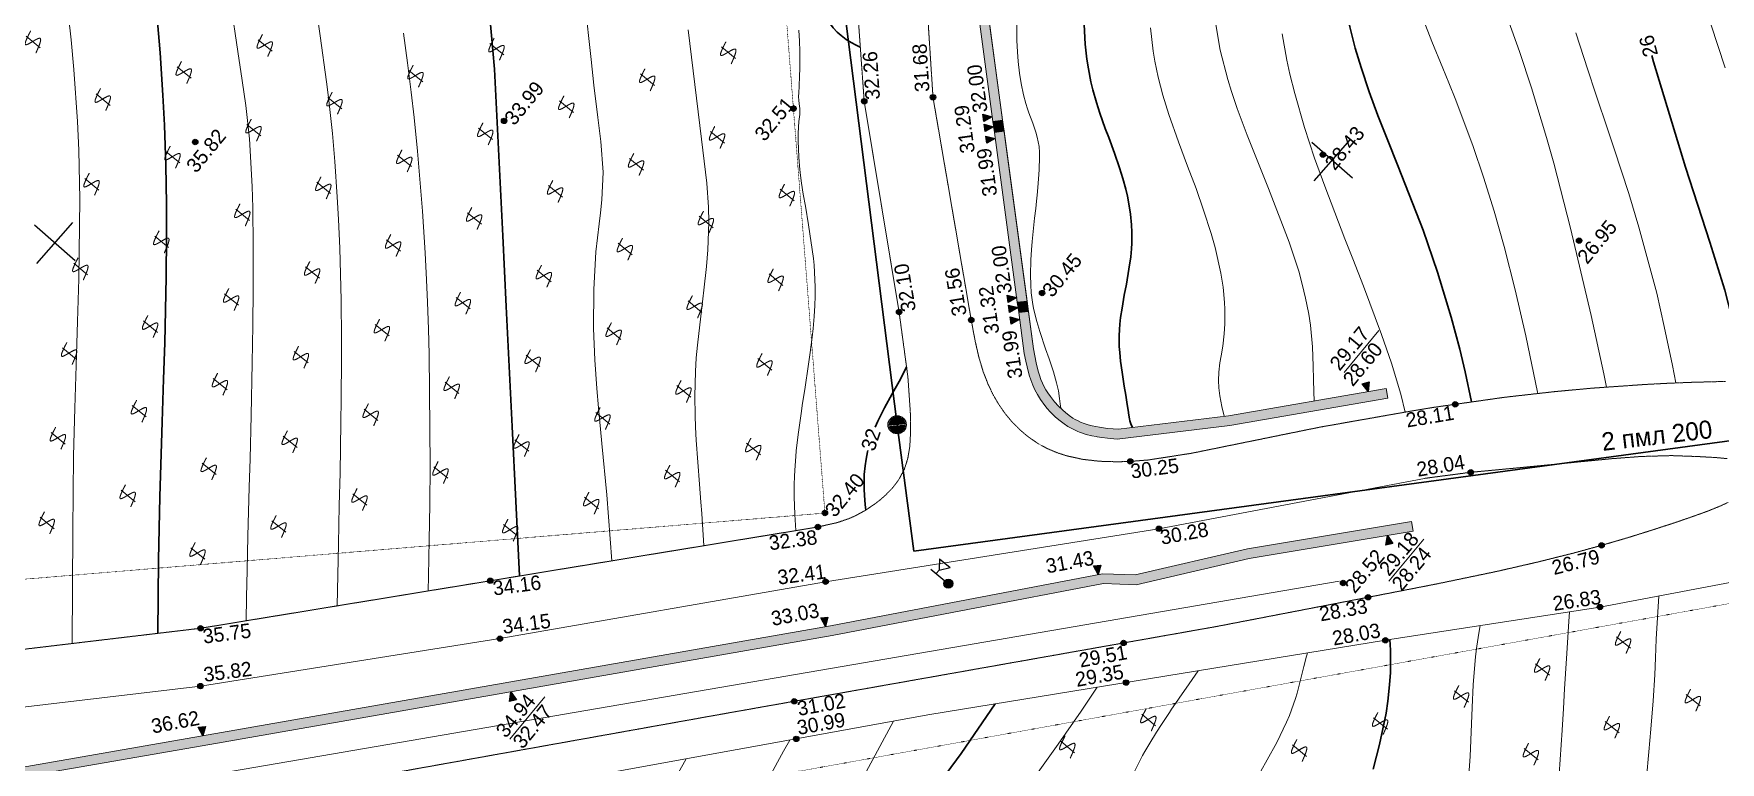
# Model space of a CAD drawing. Header units: millimetres. Extents: x -2893842 to -949497, y -1203244 to 262218.
# Drawn here: x -2080519 to -1987343, y -541060 to -500827 of the extents above; entities that cross this region are included whole.
import ezdxf

# ---------------------------------------------------------------- set-up
doc = ezdxf.new("R2010")
doc.units = ezdxf.units.MM
doc.linetypes.add('g5_05x2', pattern=[3.5, 2.5, -1])
doc.linetypes.add('g5_366', pattern=[0.85, 0.1, -0.75])
doc.layers.get('0').update_dxf_attribs({"lineweight": 5})
for name, color, linetype in [('!!!_ Размеры', 7, 'Continuous'), ('02_сетка', 253, 'Continuous'), ('06_Инженерно-технические сооружения', 253, 'Continuous'), ('07_Объекты электропередачи', 253, 'Continuous'), ('10_Границы покрытий и угодий', 253, 'Continuous'), ('13_Растительность', 253, 'Continuous'), ('19_Горизонтали', 253, 'Continuous'), ('30_Канализация', 253, 'Continuous'), ('44_Крышки колодцев', 253, 'Continuous'), ('61_Отметки высоты поверхности', 253, 'Continuous')]:
    doc.layers.add(name, color=color, linetype=linetype)
doc.styles.add('LIKE17', font='d431.shx')
doc.styles.add('LIKE32', font='peteri.shx')
doc.styles.add('LIKE36', font='pragmai.shx')
doc.styles.add('Line_GUGK', font='')
doc.styles.get('Line_GUGK').set_extended_font_data('Bm431', italic=True)
doc.linetypes.add('g5_122_kn', pattern='A,1,-1,1.5,-0.4,["Кн",Line_GUGK,S=1,R=0,X=0,Y=-0.5],-2.4,1.5,-1,4,-1,4,-1,3', length=21.8)
doc.linetypes.add('g5_280_1', pattern='A,0.001,[21,GUGK_2005.shx,S=1,R=180,X=0,Y=0],2', length=2.001)
doc.linetypes.add('g5_386_3', pattern='A,0,-3,[39,GUGK_2005.shx,S=0.5,R=0,X=2.8,Y=0],-3', length=6)

# ---------------------------------------------------------------- blocks, each defined once
blk = doc.blocks.new('g5_330')
blk.add_hatch(color=0).paths.add_polyline_path([(-0.15, 0, 1), (0.15, 0, 1)])
at = {"color": 0}
blk.add_circle((0, 0), 0.15, dxfattribs=at)
blk = doc.blocks.new('g5_111_3b')
h = blk.add_hatch(color=0)
edge = h.paths.add_edge_path()
edge.add_arc((0, 0), 0.25, 0, 360)
at = {"color": 0}
for points in [[(0, 1.25), (0, 0.25)], [(0.75, 1.25), (0.25, 0.875), (0.75, 0.5)], [(0.75, 1.25), (0.75, 0.5)], [(0.25, 0.875), (0, 0.875)]]:
    blk.add_lwpolyline(points, dxfattribs=at)
blk.add_circle((0, 0), 0.25, dxfattribs=at)
blk = doc.blocks.new('g5_117')
h = blk.add_hatch(color=255)
h.paths.add_polyline_path([(-0.299, 0.352), (0.352, -0.299, 0.177899), (0.463, 0, 0.639215)])
h.paths.add_polyline_path([(-0.352, 0.299, 0.177899), (-0.463, 0, 0.639215), (0.299, -0.352)])
at = {"color": 0}
blk.add_lwpolyline([(0.354, -0.354), (-0.354, 0.354)], dxfattribs=at)
blk.add_circle((0, 0), 0.5, dxfattribs=at)
blk = doc.blocks.new('g5_330a')
blk.add_hatch(color=0).paths.add_polyline_path([(0, 0), (-0.2, 0.5), (0.2, 0.5)])
at = {"color": 0}
blk.add_lwpolyline([(0, 0), (-0.2, 0.5), (0.2, 0.5)], close=True, dxfattribs=at)
blk = doc.blocks.new('g5_411')
at = {"color": 0, "linetype": 'Continuous', "lineweight": 15}
for points in [[(0.375, 1), (0.365, 0.998), (0.355, 0.996), (0.346, 0.994), (0.336, 0.991), (0.326, 0.989), (0.316, 0.987), (0.307, 0.985), (0.297, 0.983), (0.287, 0.981), (0.277, 0.979), (0.268, 0.976), (0.258, 0.974), (0.248, 0.972), (0.238, 0.97), (0.228, 0.968), (0.219, 0.966), (0.209, 0.963), (0.199, 0.961), (0.189, 0.959), (0.18, 0.957), (0.17, 0.955), (0.16, 0.952), (0.15, 0.95), (0.141, 0.948), (0.131, 0.946), (0.121, 0.943), (0.111, 0.941), (0.102, 0.939), (0.092, 0.937), (0.082, 0.934), (0.073, 0.932), (0.063, 0.93), (0.053, 0.927), (0.043, 0.925), (0.034, 0.923), (0.024, 0.92), (0.014, 0.918), (0.005, 0.915), (-0.005, 0.913), (-0.015, 0.911), (-0.025, 0.908), (-0.034, 0.906), (-0.044, 0.903), (-0.054, 0.901), (-0.063, 0.898), (-0.073, 0.895), (-0.083, 0.893), (-0.092, 0.89), (-0.102, 0.887), (-0.111, 0.885), (-0.121, 0.882), (-0.131, 0.879), (-0.14, 0.876), (-0.15, 0.873), (-0.159, 0.87), (-0.169, 0.867), (-0.178, 0.864), (-0.188, 0.861), (-0.197, 0.858), (-0.207, 0.855), (-0.216, 0.852), (-0.226, 0.849), (-0.235, 0.845), (-0.245, 0.842), (-0.254, 0.838), (-0.263, 0.834), (-0.272, 0.831), (-0.282, 0.827), (-0.291, 0.823), (-0.3, 0.818), (-0.309, 0.814), (-0.318, 0.809), (-0.327, 0.805), (-0.335, 0.799), (-0.344, 0.794), (-0.352, 0.788), (-0.36, 0.782), (-0.367, 0.775), (-0.374, 0.768), (-0.379, 0.76), (-0.383, 0.75), (-0.385, 0.741), (-0.384, 0.731), (-0.38, 0.721), (-0.375, 0.713), (-0.369, 0.705), (-0.361, 0.698), (-0.354, 0.692), (-0.346, 0.686), (-0.337, 0.681), (-0.329, 0.675), (-0.32, 0.67), (-0.312, 0.665), (-0.303, 0.661), (-0.294, 0.656), (-0.285, 0.652), (-0.276, 0.647), (-0.267, 0.643), (-0.258, 0.639), (-0.249, 0.635), (-0.239, 0.631), (-0.23, 0.627), (-0.221, 0.623), (-0.212, 0.619), (-0.202, 0.616), (-0.193, 0.612), (-0.184, 0.608), (-0.174, 0.605), (-0.165, 0.601), (-0.156, 0.597), (-0.146, 0.594), (-0.137, 0.59), (-0.128, 0.587), (-0.118, 0.584), (-0.109, 0.58), (-0.099, 0.577), (-0.09, 0.573), (-0.081, 0.57), (-0.071, 0.567), (-0.062, 0.563), (-0.052, 0.56), (-0.043, 0.556), (-0.034, 0.553), (-0.024, 0.55), (-0.015, 0.546), (-0.005, 0.543), (0.004, 0.54), (0.013, 0.536), (0.023, 0.533), (0.032, 0.53), (0.042, 0.526), (0.051, 0.523), (0.061, 0.519), (0.07, 0.516), (0.079, 0.513), (0.089, 0.509), (0.098, 0.506), (0.108, 0.502), (0.117, 0.499), (0.126, 0.495), (0.136, 0.492), (0.145, 0.488), (0.154, 0.485), (0.164, 0.481), (0.173, 0.477), (0.182, 0.474), (0.191, 0.47), (0.201, 0.466), (0.21, 0.462), (0.219, 0.458), (0.228, 0.454), (0.238, 0.45), (0.247, 0.446), (0.256, 0.442), (0.265, 0.438), (0.274, 0.433), (0.283, 0.429), (0.292, 0.425), (0.301, 0.42), (0.309, 0.415), (0.318, 0.41), (0.327, 0.405), (0.335, 0.4), (0.343, 0.394), (0.351, 0.388), (0.359, 0.382), (0.367, 0.375), (0.374, 0.368), (0.38, 0.36), (0.385, 0.352), (0.39, 0.343), (0.392, 0.333), (0.392, 0.323), (0.391, 0.313), (0.387, 0.304), (0.382, 0.295), (0.377, 0.287), (0.37, 0.279), (0.363, 0.272), (0.356, 0.266), (0.348, 0.259), (0.34, 0.253), (0.332, 0.248), (0.323, 0.242), (0.315, 0.237), (0.306, 0.232), (0.298, 0.227), (0.289, 0.222), (0.28, 0.217), (0.271, 0.213), (0.262, 0.208), (0.253, 0.204), (0.244, 0.2), (0.235, 0.196), (0.226, 0.192), (0.217, 0.188), (0.207, 0.184), (0.198, 0.18), (0.189, 0.176), (0.179, 0.173), (0.17, 0.169), (0.161, 0.165), (0.151, 0.162), (0.142, 0.158), (0.133, 0.155), (0.123, 0.151), (0.114, 0.148), (0.105, 0.145), (0.095, 0.141), (0.086, 0.138), (0.076, 0.135), (0.067, 0.132), (0.057, 0.129), (0.048, 0.125), (0.038, 0.122), (0.029, 0.119), (0.019, 0.116), (0.01, 0.113), (0, 0.11), (-0.009, 0.107), (-0.019, 0.104), (-0.028, 0.101), (-0.038, 0.098), (-0.048, 0.095), (-0.057, 0.092), (-0.067, 0.089), (-0.076, 0.086), (-0.086, 0.083), (-0.095, 0.08), (-0.105, 0.078), (-0.115, 0.075), (-0.124, 0.072), (-0.134, 0.069), (-0.143, 0.066), (-0.153, 0.063), (-0.162, 0.061), (-0.172, 0.058), (-0.182, 0.055), (-0.191, 0.052), (-0.201, 0.049), (-0.21, 0.047), (-0.22, 0.044), (-0.23, 0.041), (-0.239, 0.038), (-0.249, 0.036), (-0.259, 0.033), (-0.268, 0.03), (-0.278, 0.027), (-0.287, 0.025), (-0.297, 0.022), (-0.307, 0.019), (-0.316, 0.017), (-0.326, 0.014), (-0.336, 0.011), (-0.345, 0.008), (-0.355, 0.006), (-0.364, 0.003), (-0.374, 0), (-0.375, 0)], [(0, 1), (0, 0)]]:
    blk.add_lwpolyline(points, dxfattribs=at)
blk = doc.blocks.new('Топо_07.04.17')
at = {"layer": '06_Инженерно-технические сооружения', "linetype": 'Continuous', "lineweight": 20}
blk.add_hatch(color=7, dxfattribs=at).paths.add_polyline_path([(-248136, -411907), (-248172, -411368), (-240616, -410873), (-223844, -409891), (-207355, -408876), (-190024, -407855), (-155186, -405737), (-139918, -404578), (-138131, -404849), (-131816, -404123), (-122634, -403635), (-122605, -404175), (-131771, -404662), (-138141, -405394), (-139938, -405121), (-155149, -406276), (-189992, -408394), (-207322, -409415), (-223812, -410430), (-240583, -411412)])
at = {"layer": '10_Границы покрытий и угодий', "linetype": 'Continuous', "lineweight": 20}
for points in [[(-143323, -369613), (-143124, -379072), (-142584, -379064), (-142783, -369605)], [(-143124, -379072), (-143111, -379694), (-142571, -379686), (-142584, -379064)], [(-143111, -379694), (-142911, -389153), (-142371, -389145), (-142571, -379686)], [(-142911, -389153), (-142899, -389726), (-142359, -389718), (-142371, -389145)], [(-142899, -389726), (-142851, -392003), (-142809, -392444), (-142777, -392746), (-142706, -393234), (-142653, -393500), (-142578, -393798), (-142489, -394075), (-142386, -394338), (-142247, -394630), (-142049, -394978), (-141925, -395167), (-141781, -395367), (-141538, -395669), (-141448, -395770), (-141304, -395922), (-141104, -396113), (-140912, -396276), (-140677, -396448), (-140399, -396618), (-140310, -396666), (-139946, -396832), (-139660, -396938), (-139418, -397014), (-139361, -397031), (-139117, -397098), (-138804, -397173), (-138280, -397284), (-132006, -397233), (-123171, -396718), (-123203, -396178), (-132024, -396693), (-138151, -396743), (-138434, -396698), (-138738, -396634), (-139177, -396522), (-139565, -396399), (-139787, -396313), (-140002, -396216), (-140183, -396120), (-140343, -396022), (-140466, -395936), (-140579, -395851), (-140774, -395683), (-140961, -395501), (-141090, -395360), (-141295, -395113), (-141487, -394850), (-141685, -394534), (-141801, -394316), (-141888, -394130), (-141972, -393918), (-142028, -393752), (-142091, -393529), (-142145, -393293), (-142187, -393068), (-142250, -392598), (-142315, -391801), (-142359, -389718)]]:
    blk.add_hatch(color=7, dxfattribs=at).paths.add_polyline_path(points)
at = {"layer": '02_сетка', "color": 3, "linetype": 'Continuous'}
for p, q in [((-196488, -380913), (-194266, -378897)), ((-194369, -381016), (-196385, -378794)), ((-125860, -384333), (-123638, -382316)), ((-123741, -384435), (-125757, -382214))]:
    blk.add_line(p, q, dxfattribs=at)
at = {"layer": '06_Инженерно-технические сооружения', "color": 7, "linetype": 'g5_280_1', "lineweight": 20}
for points in [[(-123203, -396178), (-132024, -396693), (-138151, -396743), (-138434, -396698), (-138738, -396634), (-139177, -396522), (-139565, -396399), (-139787, -396313), (-140002, -396216), (-140183, -396120), (-140343, -396022), (-140466, -395936), (-140579, -395851), (-140774, -395683), (-140961, -395501), (-141090, -395360), (-141295, -395113), (-141487, -394850), (-141685, -394534), (-141801, -394316), (-141888, -394130), (-141972, -393918), (-142028, -393752), (-142091, -393529), (-142145, -393293), (-142187, -393068), (-142250, -392598), (-142315, -391801), (-142793, -369152)], [(-248136, -411907), (-240583, -411412), (-223812, -410430), (-207322, -409415), (-189992, -408394), (-155149, -406276), (-139938, -405121), (-138141, -405394), (-131771, -404662), (-122605, -404175)]]:
    blk.add_lwpolyline(points, dxfattribs=at)
at = {"layer": '06_Инженерно-технические сооружения', "color": 7, "linetype": 'Continuous', "lineweight": 20}
for points in [[(-143323, -369613), (-143124, -379072), (-142584, -379064), (-142783, -369605)], [(-143124, -379072), (-143111, -379694), (-142571, -379686), (-142584, -379064)], [(-143111, -379694), (-142911, -389153), (-142371, -389145), (-142571, -379686)], [(-142911, -389153), (-142899, -389726), (-142359, -389718), (-142371, -389145)], [(-142899, -389726), (-142851, -392003), (-142809, -392444), (-142777, -392746), (-142706, -393234), (-142653, -393500), (-142578, -393798), (-142489, -394075), (-142386, -394338), (-142247, -394630), (-142049, -394978), (-141925, -395167), (-141781, -395367), (-141538, -395669), (-141448, -395770), (-141304, -395922), (-141104, -396113), (-140912, -396276), (-140677, -396448), (-140399, -396618), (-140310, -396666), (-139946, -396832), (-139660, -396938), (-139418, -397014), (-139361, -397031), (-139117, -397098), (-138804, -397173), (-138280, -397284), (-132006, -397233), (-123171, -396718), (-123203, -396178), (-132024, -396693), (-138151, -396743), (-138434, -396698), (-138738, -396634), (-139177, -396522), (-139565, -396399), (-139787, -396313), (-140002, -396216), (-140183, -396120), (-140343, -396022), (-140466, -395936), (-140579, -395851), (-140774, -395683), (-140961, -395501), (-141090, -395360), (-141295, -395113), (-141487, -394850), (-141685, -394534), (-141801, -394316), (-141888, -394130), (-141972, -393918), (-142028, -393752), (-142091, -393529), (-142145, -393293), (-142187, -393068), (-142250, -392598), (-142315, -391801), (-142359, -389718)], [(-248136, -411907), (-248172, -411368), (-240616, -410873), (-223844, -409891), (-207355, -408876), (-190024, -407855), (-155186, -405737), (-139918, -404578), (-138131, -404849), (-131816, -404123), (-122634, -403635), (-122605, -404175), (-131771, -404662), (-138141, -405394), (-139938, -405121), (-155149, -406276), (-189992, -408394), (-207322, -409415), (-223812, -410430), (-240583, -411412)]]:
    blk.add_lwpolyline(points, close=True, dxfattribs=at)
for points in [[(-125415, -395040), (-123245, -392947)], [(-124248, -406775), (-122078, -404681)], [(-173482, -409963), (-171312, -407869)]]:
    blk.add_lwpolyline(points, dxfattribs=at)
at = {"layer": '10_Границы покрытий и угодий', "linetype": 'g5_05x2', "lineweight": 20}
blk.add_lwpolyline([(-122072, -397580), (-120714, -397511), (-116744, -397399), (-113933, -397401), (-111913, -397444), (-108993, -397569), (-107717, -397647), (-106431, -397740), (-104525, -397905)], dxfattribs=at)
at = {"layer": '10_Границы покрытий и угодий', "color": 7, "linetype": 'g5_05x2', "lineweight": 20}
for points in [[(-122072, -397580), (-127084, -397889), (-134302, -398523), (-136704, -398621), (-137702, -398587), (-138391, -398531), (-139388, -398388), (-140302, -398177), (-141141, -397891), (-141655, -397659), (-142167, -397372), (-142627, -397053), (-143113, -396638), (-143536, -396199), (-143917, -395723), (-144257, -395210), (-144565, -394645), (-144813, -394081), (-145030, -393459), (-145218, -392741), (-145371, -391877), (-145470, -390979), (-145552, -389834), (-146264, -377374), (-145303, -357547)], [(-149280, -358049), (-150065, -377165), (-149461, -388951), (-149382, -392564), (-149470, -394532), (-149572, -395564), (-149707, -396378), (-149894, -397039), (-150154, -397616), (-150524, -398150), (-150866, -398514), (-151333, -398906), (-151667, -399138), (-151979, -399329), (-152560, -399629), (-153133, -399860), (-153529, -399983), (-154156, -400118), (-155256, -400241), (-173582, -401153), (-189778, -401954), (-207212, -402047)], [(-278648, -417121), (-259581, -416703), (-233521, -415597), (-196715, -412158), (-161399, -409892), (-133928, -408179), (-125492, -407524), (-121588, -407214), (-118264, -406906), (-115918, -406641), (-114022, -406389), (-112355, -406131), (-110789, -405857), (-109577, -405624), (-108418, -405387), (-107407, -405170), (-106349, -404921), (-105640, -404725), (-105131, -404562)], [(-104918, -402149), (-105516, -402027), (-106449, -401865), (-107942, -401640), (-109625, -401498), (-111277, -401435), (-113324, -401404), (-116424, -401357), (-119077, -401304), (-121656, -401351)]]:
    blk.add_lwpolyline(points, dxfattribs=at)
at = {"layer": '10_Границы покрытий и угодий', "color": 7, "linetype": 'g5_366', "lineweight": 20}
for points in [[(-243008, -396822), (-223094, -316008), (-151923, -318185), (-154784, -399521)], [(-99162, -551148), (-214186, -417213), (-84445, -408728), (-76933, -428551), (-62587, -550080)]]:
    blk.add_lwpolyline(points, close=True, dxfattribs=at)
at = {"layer": '10_Границы покрытий и угодий', "color": 7, "linetype": 'Continuous', "lineweight": 20}
for points in [[(-224644, -405571), (-222556, -405357), (-220342, -405208), (-217838, -405118), (-215956, -405094), (-207410, -405212), (-190145, -405130), (-173407, -404388), (-155176, -403291), (-136547, -402462), (-121656, -401351)], [(-359382, -424547), (-341734, -423220), (-325546, -421662), (-312242, -421595), (-280245, -419830), (-259339, -419402), (-247502, -418736), (-233584, -417936), (-192698, -414318), (-171862, -412675), (-150283, -411233), (-124807, -409991), (-112825, -409504), (-90533, -407849)]]:
    blk.add_lwpolyline(points, dxfattribs=at)
at = {"layer": '13_Растительность', "color": 7, "linetype": 'g5_386_3', "lineweight": 20}
blk.add_lwpolyline([(-229785, -412326), (-126986, -406451)], dxfattribs=at)
at = {"layer": '19_Горизонтали', "color": 42, "linetype": 'Continuous', "lineweight": 20}
for points in [[(-132270, -396695), (-132338, -396152), (-132381, -395543), (-132382, -395098), (-132356, -394698), (-132287, -394234), (-132170, -393736), (-132063, -393358), (-131911, -392835), (-131749, -392174), (-131651, -391629), (-131559, -390797), (-131539, -390476), (-131526, -390003), (-131527, -389612), (-131561, -388814), (-131561, -388814), (-131715, -387375), (-131843, -386580), (-132109, -385249), (-132394, -384030), (-132714, -382749), (-133062, -381360), (-133420, -379792), (-133628, -378698), (-133777, -377677), (-133865, -376774), (-133895, -376217), (-133892, -374920)], [(-110582, -377838), (-110145, -379953), (-109864, -381271), (-109392, -383479), (-109188, -384449), (-108673, -386996), (-108321, -388904), (-107758, -392641), (-107548, -394503), (-107343, -396704), (-107266, -397680)], [(-102599, -380695), (-103354, -377004)], [(-122304, -397594), (-122432, -396585), (-122752, -394822), (-123118, -393180), (-123811, -390424), (-124230, -388851), (-124533, -387717), (-125316, -384692), (-125693, -383091), (-126055, -381352), (-126383, -379416), (-126524, -378332), (-126605, -377538), (-126701, -376063)], [(-118779, -376491), (-118525, -377430), (-118088, -378956), (-117849, -379796), (-117578, -380791), (-116924, -383442), (-116546, -385191), (-116174, -387123), (-115838, -389130), (-115495, -391563), (-115201, -394151), (-114911, -397319), (-114905, -397400)], [(-111096, -397479), (-111168, -396723), (-111499, -393451), (-112075, -388532), (-112598, -384865), (-112836, -383403), (-113352, -380580), (-113782, -378518), (-114476, -375605)], [(-196923, -401992), (-196180, -395797), (-195671, -391711), (-195315, -389087), (-194976, -386753), (-194623, -384359), (-194288, -382027), (-193738, -377652), (-193484, -374955), (-193375, -373374), (-193249, -370510), (-193212, -368858), (-193203, -365056), (-193263, -361411), (-193330, -358720), (-193401, -355905), (-193454, -353304), (-193476, -351657)], [(-130290, -374916), (-130202, -376588), (-129975, -378242), (-129847, -378924), (-129640, -379889), (-129259, -381421), (-128760, -383232), (-128409, -384473), (-127607, -387546), (-127273, -389202), (-127158, -389935), (-127061, -390728), (-127028, -391080), (-126991, -391621), (-126968, -392239), (-126990, -393431), (-127066, -394491), (-127133, -395231), (-127193, -395905), (-127231, -396413)], [(-184224, -367894), (-184140, -370534), (-184078, -372163), (-184041, -373547), (-184044, -375400), (-184188, -378033), (-184291, -379200), (-184505, -381295), (-184776, -383674), (-185021, -385672), (-185284, -387709), (-185674, -390589), (-186006, -392970), (-186223, -394513), (-186600, -397192), (-186858, -399056), (-187058, -400526), (-187231, -401828)], [(-182138, -401576), (-181683, -398192), (-181394, -396075), (-181153, -394297), (-180788, -391537), (-180627, -390265), (-180360, -388046), (-180236, -386948), (-180017, -384833), (-179766, -381972), (-179655, -380380), (-179582, -379126), (-179500, -377181), (-179463, -375634), (-179454, -373627), (-179462, -372750), (-179516, -370200), (-179584, -368071)], [(-174922, -370556), (-174892, -372219), (-174877, -373856), (-174878, -375265), (-174899, -377123), (-174998, -380442), (-175111, -382753), (-175201, -384245), (-175286, -385473), (-175400, -386966), (-175517, -388335), (-176158, -394476), (-176421, -396596), (-176675, -398536), (-176940, -400522), (-177046, -401324)], [(-166787, -400815), (-166643, -397167), (-166598, -394313), (-166561, -392345), (-166529, -391264), (-166458, -389676), (-166333, -387953), (-166087, -385815), (-165726, -383766), (-165372, -382243), (-165228, -381640), (-165072, -380941), (-164830, -379437), (-164767, -377739), (-164792, -376405), (-164806, -374600), (-164798, -373185), (-164779, -369994)], [(-159285, -372157), (-159225, -378231), (-159208, -380683), (-159266, -382015), (-159341, -382835), (-159569, -384349), (-159749, -385256), (-160039, -386535), (-160379, -387948), (-160739, -389514), (-160879, -390196), (-161015, -390947), (-161202, -392301), (-161306, -393357), (-161354, -394002), (-161397, -394711), (-161453, -395937), (-161495, -397159), (-161528, -398158), (-161550, -398770), (-161640, -400559)], [(-156492, -400303), (-156441, -399420), (-156371, -398442), (-156298, -397796), (-156225, -397288), (-156128, -396717), (-156033, -396232), (-155971, -395936), (-155765, -395042), (-155476, -393915), (-155323, -393348), (-155122, -392617), (-154750, -391246), (-154589, -390626), (-154387, -389789), (-154284, -389322), (-154154, -388675), (-154048, -388066), (-153975, -387565), (-153917, -387066), (-153853, -386233), (-153838, -385849), (-153833, -385479), (-153890, -383602), (-153950, -382566), (-153985, -381885), (-154009, -381273), (-154019, -380699), (-154018, -380309), (-154005, -379829), (-153940, -378935), (-153884, -378499), (-153772, -377865), (-153718, -377623), (-153689, -377496), (-153663, -377359), (-153648, -377250), (-153641, -377166), (-153649, -376901), (-153649, -376694), (-153636, -376514), (-153603, -376274), (-153547, -375946), (-153452, -375362), (-153400, -374992), (-153354, -374621), (-153316, -374272), (-153291, -374017), (-153245, -373464), (-153208, -372855)], [(-141190, -395239), (-141184, -394997), (-141188, -394689), (-141211, -394270), (-141260, -393814), (-141361, -393197), (-141515, -392446), (-141644, -391875), (-141858, -390887), (-141959, -390334), (-142055, -389592), (-142079, -389246), (-142086, -388720), (-142068, -388281), (-142021, -387743), (-141905, -386915), (-141807, -386371), (-141715, -385912), (-141436, -384649), (-141316, -384128), (-141224, -383720), (-141153, -383395), (-141067, -382985), (-140974, -382510), (-140890, -382021), (-140790, -381314), (-140764, -381071), (-140748, -380742), (-140748, -380742), (-140787, -380224), (-140839, -379923), (-140954, -379425), (-141104, -378820), (-141152, -378599), (-141208, -378298), (-141281, -377813), (-141344, -377163), (-141371, -376587), (-141371, -375946), (-141351, -375412), (-141306, -374776), (-141164, -373518)], [(-119515, -409776), (-119637, -410175), (-119831, -410884), (-119966, -411444), (-120271, -412976), (-120472, -414218), (-120879, -416891), (-121107, -418147)], [(-116103, -418415), (-115666, -416033), (-115458, -414851), (-115271, -413775), (-114982, -412116), (-114622, -410107), (-114523, -409573)], [(-109526, -409259), (-109943, -411624), (-110092, -412629), (-110242, -413565), (-110492, -414980), (-110791, -416528), (-111043, -417761), (-111340, -419169)], [(-144690, -415062), (-143421, -413645), (-141959, -411994), (-140920, -410776)], [(-135277, -410501), (-135656, -410938), (-136042, -411376), (-136294, -411661), (-136719, -412147), (-136976, -412443), (-137112, -412602), (-137626, -413213), (-137626, -413213), (-137951, -413613), (-138390, -414175), (-138705, -414601), (-138854, -414809), (-139013, -415039), (-139439, -415694)], [(-132467, -416402), (-132038, -415816), (-131411, -414924), (-130742, -413865), (-130545, -413515), (-130110, -412631), (-129986, -412340), (-129820, -411916), (-129659, -411483), (-129611, -411352), (-129530, -411131), (-129452, -410922), (-129375, -410723), (-129288, -410504), (-129162, -410203)], [(-159490, -413689), (-158533, -412323), (-158122, -411757)], [(-152309, -411368), (-154282, -414199)], [(-163935, -412145), (-166976, -416365)]]:
    blk.add_lwpolyline(points, dxfattribs=at)
at = {"layer": '19_Горизонтали', "color": 42, "linetype": 'Continuous', "lineweight": 30}
for points in [[(-192160, -401967), (-191663, -397946), (-191194, -394489), (-190597, -390387), (-190253, -388051), (-189967, -386077), (-189475, -382471), (-189194, -380192), (-189000, -378445), (-188796, -376342), (-188622, -374124), (-188521, -372470), (-188414, -370121), (-188361, -368401), (-188321, -366226), (-188308, -364566), (-188315, -361812), (-188371, -357812), (-188425, -355253), (-188513, -351549), (-188576, -348730), (-188629, -345309)], [(-171935, -401071), (-171416, -392814), (-171000, -386196), (-170743, -382304), (-170152, -373112), (-170092, -370007), (-170105, -367374), (-170167, -364684), (-170283, -361636), (-170438, -358438), (-170636, -354750), (-170796, -351706), (-170998, -346927), (-171007, -346596)], [(-149942, -374176), (-150160, -374037), (-150422, -373855), (-150667, -373661), (-150926, -373415), (-151113, -373203), (-151305, -372940), (-151432, -372728), (-151589, -372400), (-151720, -372019), (-151841, -371372), (-151862, -371097), (-151862, -370639), (-151828, -370183), (-151786, -369860), (-151714, -369450), (-151583, -368902)], [(-137369, -396737), (-137440, -396523), (-137475, -396367), (-137487, -396251), (-137493, -396044), (-137500, -395771), (-137512, -395439), (-137537, -394917), (-137565, -394418), (-137584, -394034), (-137600, -393648), (-137613, -393035), (-137605, -392545), (-137588, -392218), (-137529, -391624), (-137473, -391274), (-137418, -390993), (-137335, -390629), (-137200, -390118), (-136998, -389435), (-136813, -388838), (-136575, -388035), (-136402, -387358), (-136314, -386939), (-136260, -386618), (-136188, -386021), (-136160, -385616), (-136149, -385019), (-136155, -384778), (-136210, -384006), (-136256, -383628), (-136353, -383010), (-136467, -382417), (-136655, -381573), (-136869, -380687), (-136998, -380155), (-137196, -379295), (-137320, -378690), (-137442, -377964), (-137499, -377519), (-137559, -376793), (-137578, -376249), (-137572, -375409), (-137511, -374325)], [(-118600, -397451), (-118766, -395752), (-118920, -394487), (-119184, -392678), (-119653, -390124), (-120192, -387727), (-121163, -384075), (-121598, -382491), (-121950, -381154), (-122281, -379798), (-122580, -378400), (-122776, -377317), (-122947, -376112), (-123021, -375326)], [(-103291, -398032), (-103305, -397882), (-103996, -392899), (-104521, -390163), (-105397, -385891), (-106486, -379918), (-106552, -379560)], [(-151485, -395116), (-151312, -394812), (-151159, -394561), (-150862, -394108), (-150359, -393404), (-150149, -393118), (-149895, -392766), (-149641, -392399), (-149394, -392005)], [(-152511, -399603), (-152517, -399314), (-152507, -398778), (-152487, -398469), (-152468, -398257), (-152412, -397823), (-152383, -397646), (-152288, -397185), (-152190, -396814), (-152066, -396421), (-152037, -396348)], [(-124560, -409981), (-124598, -410569), (-124678, -411359), (-124738, -411788), (-124855, -412463), (-125051, -413344), (-125227, -413999), (-125781, -415677), (-126012, -416289), (-126289, -416992)], [(-149761, -414592), (-148812, -413570), (-146618, -411054)]]:
    blk.add_lwpolyline(points, dxfattribs=at)
at = {"layer": '30_Канализация', "linetype": 'g5_122_kn', "lineweight": 30}
blk.add_lwpolyline([(-94225, -625908), (-92902, -623834), (-98382, -620337), (-98900, -587938), (-105292, -572412), (-103919, -560566), (-73480, -564093), (-54993, -546252), (-54850, -544025), (-54873, -541562), (-70096, -406565), (-70284, -404178), (-70631, -400462), (-150132, -402158), (-150271, -395125), (-153727, -138821), (-81307, -132515)], dxfattribs=at)
at = {"layer": '06_Инженерно-технические сооружения', "color": 7, "linetype": 'Continuous', "lineweight": 20}
for p, xscale, yscale, zscale, rotation in [((-143129, -378811, -67200), 999.9999999999991, 999.9999999999991, 999.9999999999991, 90.98139083744422), ((-143117, -379372, -67200), 999.9999999999991, 999.9999999999991, 999.9999999999991, 90.98139083744422), ((-143104, -380024, -67200), 999.9999999999991, 999.9999999999991, 999.9999999999991, 90.98139083744422), ((-142917, -388890, -67200), 999.9999999999991, 999.9999999999991, 999.9999999999991, 90.98139083744422), ((-142905, -389451, -67200), 999.9999999999991, 999.9999999999991, 999.9999999999991, 90.98139083744422), ((-142891, -390103, -67200), 999.9999999999991, 999.9999999999991, 999.9999999999991, 90.98139083744422), ((-124212, -396237, -67200), 1000, 1000, 1000, 9.225415378146398), ((-140166, -404596, -67200), 999.9999999999999, 999.9999999999999, 999.9999999999999, 359.7616853450892), ((-124046, -404251, -67200), 1000.000000000001, 1000.000000000001, 1000.000000000001, 185.9463274049009), ((-155466, -405754, -67200), 1000.000000000002, 1000.000000000002, 1000.000000000002, 359.7616853560257), ((-190325, -407872, -67200), 1000.000000000002, 1000.000000000002, 1000.000000000002, 359.7616853560257), ((-173130, -407369, -67200), 999.9999999999997, 999.9999999999997, 999.9999999999997, 185.9463273900247)]:
    blk.add_blockref('g5_330a', p, dxfattribs=dict(at, xscale=xscale, yscale=yscale, zscale=zscale, rotation=rotation))
at = {"layer": '07_Объекты электропередачи', "color": 7, "linetype": 'Continuous', "lineweight": 20, "xscale": 999.9999999999995, "yscale": 999.9999999999995, "zscale": 999.9999999999995, "rotation": 43.98139083737546}
blk.add_blockref('g5_111_3b', (-148445, -404160, -67200), dxfattribs=at)
at = {"layer": '13_Растительность', "color": 7, "linetype": 'Continuous', "lineweight": 20, "xscale": 999.9999999999995, "yscale": 999.9999999999995, "zscale": 999.9999999999995, "rotation": 43.98139083737546}
for p in [(-194961, -369098, -153820), (-182260, -370738, -153820), (-186875, -371717, -153820), (-191489, -372696, -153820), (-169560, -372378, -153820), (-174174, -373357, -153820), (-178788, -374336, -153820), (-156859, -374019, -153820), (-183403, -375315, -153820), (-161473, -374997, -153820), (-188017, -376293, -153820), (-166087, -375976, -153820), (-192631, -377272, -153820), (-170702, -376955, -153820), (-175316, -377934, -153820), (-179930, -378912, -153820), (-158001, -378595, -153820), (-184545, -379891, -153820), (-162615, -379574, -153820), (-189159, -380870, -153820), (-167230, -380553, -153820), (-193773, -381849, -153820), (-171844, -381531, -153820), (-176458, -382510, -153820), (-154529, -382193, -153820), (-181073, -383489, -153820), (-159143, -383172, -153820), (-185687, -384468, -153820), (-163758, -384151, -153820), (-190301, -385447, -153820), (-168372, -385129, -153820), (-194916, -386425, -153820), (-172986, -386108, -153820), (-177600, -387087, -153820), (-155671, -386770, -153820), (-182215, -388066, -153820), (-160285, -387748, -153820), (-186829, -389044, -153820), (-164900, -388727, -153820), (-191443, -390023, -153820), (-169514, -389706, -153820), (-196058, -391002, -153820), (-174128, -390685, -153820), (-156813, -391346, -153820), (-178743, -391663, -153820), (-161428, -392325, -153820), (-183357, -392642, -153820), (-187971, -393621, -153820), (-166042, -393304, -153820), (-192586, -394600, -153820), (-170656, -394283, -153820), (-197200, -395579, -153820), (-175271, -395261, -153820), (-157955, -395923, -153820), (-179885, -396240, -153820), (-162570, -396902, -153820), (-184499, -397219, -153820), (-167184, -397880, -153820), (-189114, -398198, -153820), (-171798, -398859, -153820), (-111410, -411954, -67200), (-137953, -413250, -67200), (-116024, -412933, -67200), (-142568, -414229, -67200), (-120638, -413911, -67200), (-125253, -414890, -67200), (-107937, -415552, -67200), (-129867, -415869, -67200), (-112552, -416531, -67200), (-117166, -417509, -67200)]:
    blk.add_blockref('g5_411', p, dxfattribs=at)
at = {"layer": '44_Крышки колодцев', "color": 7, "linetype": 'Continuous', "lineweight": 20, "xscale": 999.9999999999995, "yscale": 999.9999999999995, "zscale": 999.9999999999995, "rotation": 43.98139083737546}
blk.add_blockref('g5_117', (-150271, -395125, -67200), dxfattribs=at)
at = {"layer": '61_Отметки высоты поверхности', "color": 7, "linetype": 'Continuous', "lineweight": 20, "xscale": 999.9999999999995, "yscale": 999.9999999999995, "zscale": 999.9999999999995, "rotation": 43.98139083737546}
for p in [(-187043, -375239, -67200), (-169953, -376003, -67200), (-153996, -377129, 19420), (-150065, -377165, -67200), (-146264, -377374, -67200), (-125218, -382952, -38700), (-149461, -388951, -67200), (-141495, -388801, -67200), (-111687, -389268, -40200), (-145552, -389834, -67200), (-119510, -397477, -67200), (-137702, -398587, -67200), (-154784, -399521, -67200), (-155256, -400241, -67200), (-173582, -401153, -67200), (-119077, -401304, -67200), (-189778, -401954, -67200), (-136547, -402462, -67200), (-155176, -403291, -67200), (-173407, -404388, -67200), (-190145, -405130, -67200), (-112355, -406131, -67200), (-126774, -406585, -67200), (-125492, -407524, -67200), (-139197, -408507, -67200), (-157639, -409657, -67200), (-124807, -409991, -67200), (-112825, -409504, -67200), (-139304, -410697, -67200), (-157768, -411733, -67200)]:
    blk.add_blockref('g5_330', p, dxfattribs=at)
at = {"layer": '06_Инженерно-технические сооружения', "color": 7, "linetype": 'Continuous', "lineweight": 15, "style": 'LIKE36'}
for s, rotation, p in [('32.00', 91.31761, (-143351, -378509, -67200)), ('31.29', 91.31761, (-144301, -380656, -67200)), ('31.99', 91.31761, (-143345, -383160, -67200)), ('32.00', 91.31761, (-143138, -388588, -67200)), ('31.32', 91.31761, (-144089, -390735, -67200)), ('31.99', 91.31761, (-143088, -393314, -67200)), ('29.17', 43.98139, (-125649, -394970, -67200)), ('28.60', 43.98139, (-125024, -395911, -67200)), ('31.43', 4.1176, (-142951, -404221, -67200)), ('29.18', 43.98139, (-124217, -406543, -67200)), ('33.03', 4.1176, (-158361, -405389, -67200)), ('28.24', 43.98139, (-123615, -407445, -67200)), ('36.62', 4.1176, (-193053, -407436, -67200)), ('34.94', 43.98139, (-173706, -409924, -67200)), ('32.47', 43.98139, (-172849, -410633, -67200))]:
    blk.add_text(s, height=800, rotation=rotation, dxfattribs=at).set_placement(p)
at = {"layer": '19_Горизонтали', "color": 42, "linetype": 'Continuous', "lineweight": 15, "style": 'LIKE36'}
for s, rotation, p in [('26', 98.32163, (-106190, -379554, -67200)), ('32', 65.44238, (-151691, -396480, -67200))]:
    blk.add_text(s, height=800, rotation=rotation, dxfattribs=at).set_placement(p)
at = {"layer": '30_Канализация', "color": 7, "linetype": 'Continuous', "lineweight": 15, "style": 'LIKE32'}
blk.add_text('2 пмл 200', height=1000, rotation=0.24448, dxfattribs=at).set_placement((-111699, -400954, -67200))
at = {"layer": '61_Отметки высоты поверхности', "color": 7, "linetype": 'Continuous', "lineweight": 15, "style": 'LIKE17'}
for s, rotation, p in [('33.99', 43.98139, (-169431, -376369, -46700)), ('32.26', 87.11143, (-149186, -377156, -67200)), ('31.68', 87.11143, (-146417, -377044, -67200)), ('35.82', 43.98139, (-187186, -376996, -46700)), ('32.51', 43.98139, (-155793, -378800, -46700)), ('28.43', 43.98139, (-124669, -383940, -18200)), ('32.10', 93.06623, (-148520, -388966, -67200)), ('31.56', 93.06623, (-145760, -389521, -67200)), ('30.45', 43.98139, (-140972, -389153, -46700)), ('26.95', 43.98139, (-111394, -390659, -19700)), ('32.40', 43.98139, (-154270, -399869, -46700)), ('28.11', 2.98354, (-122287, -398453, -46700)), ('30.25', 0.93396, (-137736, -399539, -67200)), ('32.38', 0.93396, (-158035, -401223, -67200)), ('28.04', 2.98354, (-122005, -401221, -46700)), ('34.16', 0.93396, (-173471, -401986, -67200)), ('35.75', 0.93396, (-189692, -402820, -67200)), ('32.41', 0.93396, (-157778, -403161, -67200)), ('30.28', 3.95867, (-136490, -403360, -67200)), ('34.15', 0.93396, (-173187, -404149, -67200)), ('35.82', 0.93396, (-189891, -404924, -67200)), ('28.52', 43.98139, (-126201, -407282, -46700)), ('26.79', 7.96563, (-115146, -407466, -46700)), ('28.33', 3.65513, (-128243, -408554, -46700)), ('29.51', 3.65513, (-141719, -409590, -46700)), ('28.03', 3.65513, (-127682, -409964, -46700)), ('26.83', 2.20981, (-115373, -409433, -46700)), ('31.02', 3.65513, (-157486, -410492, -46700)), ('29.35', 3.65513, (-142034, -410631, -46700)), ('30.99', 3.65513, (-157619, -411534, -46700))]:
    blk.add_text(s, height=800, rotation=rotation, dxfattribs=at).set_placement(p)

msp = doc.modelspace()

# ---------------------------------------------------------------- block references
at = {"layer": '!!!_ Размеры', "color": 1, "lineweight": 0, "rotation": 6.471407436947433}
msp.add_blockref('Топо_07.04.17', (-1928038.79367, -112877.83782), dxfattribs=at)

doc.saveas('drawing.dxf')
